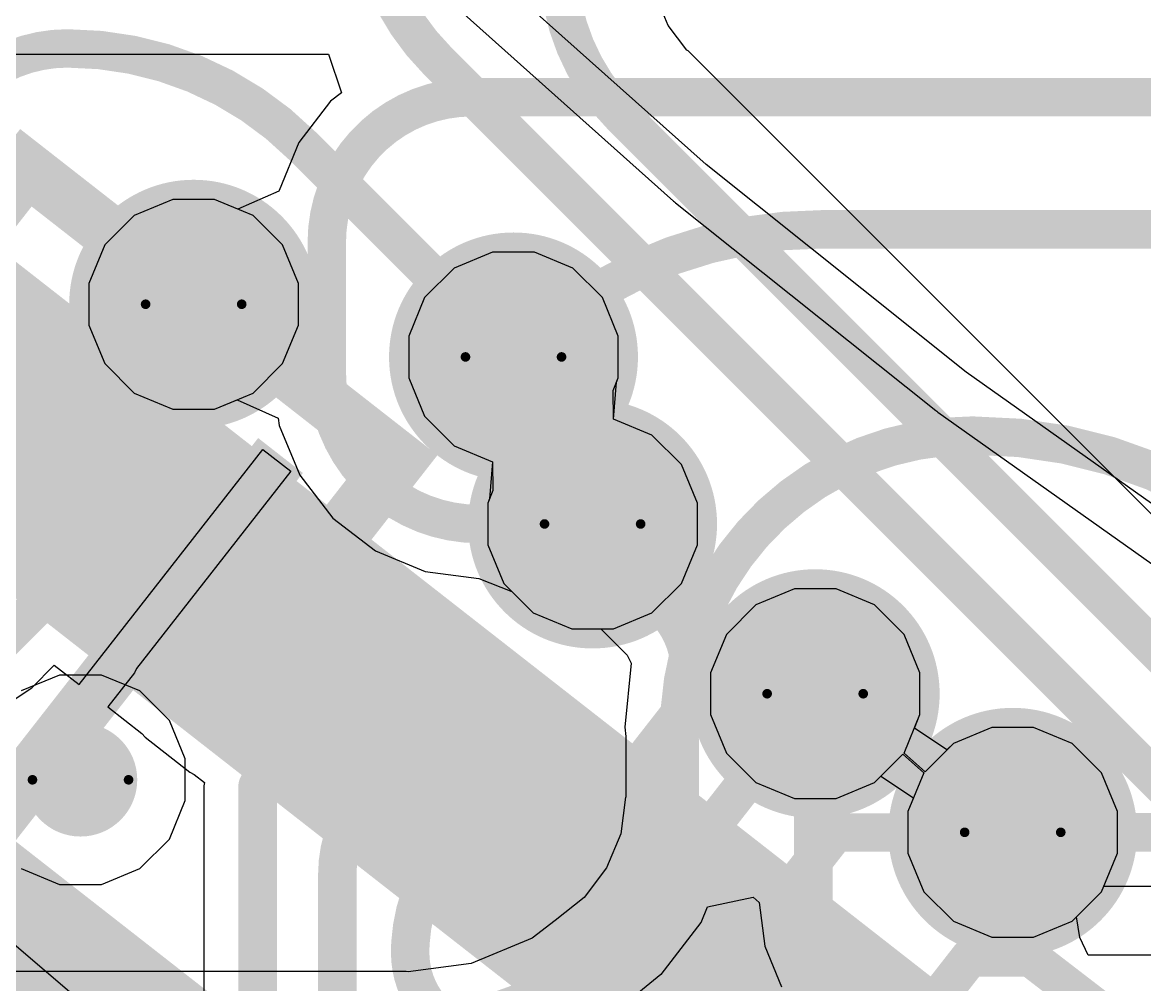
# Model space of a CAD drawing. Header units: inches. Extents: x -30 to 282, y -86 to 78.
# Drawn here: x -13.75 to -7.82, y -73.55 to -68.46 of the extents above; entities that cross this region are included whole.
import ezdxf

# ---------------------------------------------------------------- set-up
doc = ezdxf.new("R2010")
doc.units = ezdxf.units.IN
for name, color, linetype in [('Board Outline', 216, 'Continuous'), ('Bottom Layer', 5, 'Continuous'), ('Drill Drawing', 1, 'Continuous'), ('GND 01', 76, 'Continuous'), ('GND 02', 16, 'Continuous'), ('PWR', 156, 'Continuous'), ('SIG 01', 90, 'Continuous'), ('Top Layer', 1, 'Continuous'), ('Top Overlay', 2, 'Continuous'), ('Top Paste', 8, 'Continuous'), ('Top Solder', 216, 'Continuous'), ('Via Holes', 16, 'Continuous')]:
    doc.layers.add(name, color=color, linetype=linetype)

# ---------------------------------------------------------------- blocks, each defined once
blk = doc.blocks.new('SMD3225_4P_78')
at = {"layer": 'Top Layer'}
for points in [[(-1.80000021, 1.45000091), (-0.4000004699999999, 1.45000091), (-0.4000004699999999, 0.25000077), (-1.80000021, 0.25000077)], [(0.4000004699999999, 1.45000091), (1.80000021, 1.45000091), (1.80000021, 0.25000077), (0.4000004699999999, 0.25000077)], [(-1.80000021, -0.24999823), (-0.4000004699999999, -0.24999823), (-0.4000004699999999, -1.44999837), (-1.80000021, -1.44999837)], [(0.4000004699999999, -0.24999823), (1.80000021, -0.24999823), (1.80000021, -1.44999837), (0.4000004699999999, -1.44999837)]]:
    blk.add_hatch(color=1, dxfattribs=at).paths.add_polyline_path(points)
at = {"layer": 'Top Paste'}
for points in [[(-1.80000021, 1.45000091), (-0.4000004699999999, 1.45000091), (-0.4000004699999999, 0.25000077), (-1.80000021, 0.25000077)], [(0.4000004699999999, 1.45000091), (1.80000021, 1.45000091), (1.80000021, 0.25000077), (0.4000004699999999, 0.25000077)], [(-1.80000021, -0.24999823), (-0.4000004699999999, -0.24999823), (-0.4000004699999999, -1.44999837), (-1.80000021, -1.44999837)], [(0.4000004699999999, -0.24999823), (1.80000021, -0.24999823), (1.80000021, -1.44999837), (0.4000004699999999, -1.44999837)]]:
    blk.add_hatch(color=8, dxfattribs=at).paths.add_polyline_path(points)
at = {"layer": 'Top Solder'}
for points in [[(-1.90160021, 1.55160091), (-0.29840047, 1.55160091), (-0.29840047, 0.14840077), (-1.90160021, 0.14840077)], [(0.29840047, 1.55160091), (1.90160021, 1.55160091), (1.90160021, 0.14840077), (0.29840047, 0.14840077)], [(-1.90160021, -0.14839823), (-0.29840047, -0.14839823), (-0.29840047, -1.55159837), (-1.90160021, -1.55159837)], [(0.29840047, -0.14839823), (1.90160021, -0.14839823), (1.90160021, -1.55159837), (0.29840047, -1.55159837)]]:
    blk.add_hatch(color=216, dxfattribs=at).paths.add_polyline_path(points)
at = {"layer": 'Top Overlay', "const_width": 0.127}
for points in [[(-0.2032, 1.29539746), (0.1778, 1.2954)], [(-1.651, -0.10159746), (-1.651, 0.0762)], [(1.651, -0.10159746), (1.651, 0.0762)], [(-2.0828, -0.9652), (-2.0828, -0.7111999999999999)], [(-2.0828, -0.7111999999999999), (-1.9558, -0.8382)], [(-2.0828, -0.9652), (-1.9558, -0.8382)], [(-0.2032, -1.29539746), (0.1778, -1.29539746)]]:
    blk.add_lwpolyline(points, dxfattribs=at)
at = {"layer": 'Top Overlay', "const_width": 0.0635}
for points in [[(-0.23495, 1.29539746, 1), (-0.17145, 1.29539746, 1)], [(0.14605, 1.2954, 1), (0.20955, 1.2954, 1)], [(-1.68275, 0.0762, 1), (-1.61925, 0.0762, 1)], [(1.61925, 0.0762, 1), (1.68275, 0.0762, 1)], [(-1.68275, -0.10159746, 1), (-1.61925, -0.10159746, 1)], [(1.61925, -0.10159746, 1), (1.68275, -0.10159746, 1)], [(-2.11455, -0.7111999999999999, 1), (-2.05105, -0.7111999999999999, 1)], [(-2.11455, -0.7111999999999999, 1), (-2.05105, -0.7111999999999999, 1)], [(-1.98755, -0.8382, 1), (-1.92405, -0.8382, 1)], [(-1.98755, -0.8382, 1), (-1.92405, -0.8382, 1)], [(-2.11455, -0.9652, 1), (-2.05105, -0.9652, 1)], [(-2.11455, -0.9652, 1), (-2.05105, -0.9652, 1)], [(-0.23495, -1.29539746, 1), (-0.17145, -1.29539746, 1)], [(0.14605, -1.29539746, 1), (0.20955, -1.29539746, 1)]]:
    blk.add_lwpolyline(points, format="xyb", close=True, dxfattribs=at)
blk = doc.blocks.new('LQFP_100_86')
at = {"layer": 'Top Layer'}
for points in [[(-8.34999981, 3.15000386), (-7.14999967, 3.15000386), (-7.14999967, 2.85000446), (-8.34999981, 2.85000446)], [(-8.34999981, 2.64999724), (-7.14999967, 2.64999724), (-7.14999967, 2.34999784), (-8.34999981, 2.34999784)], [(-8.35000743, 2.15000332), (-7.15000729, 2.15000332), (-7.15000729, 1.85000392), (-8.35000743, 1.85000392)], [(-8.35000997, 1.64998654), (-7.15000983, 1.64998654), (-7.15000983, 1.34998714), (-8.35000997, 1.34998714)], [(-8.34999981, 1.15000786), (-7.14999967, 1.15000786), (-7.14999967, 0.85000846), (-8.34999981, 0.85000846)], [(-8.34999727, 0.6499986999999999), (-7.149997129999999, 0.6499986999999999), (-7.149997129999999, 0.3499993), (-8.34999727, 0.3499993)], [(-8.35000489, 0.14999716), (-7.15000475, 0.14999716), (-7.15000475, -0.15000224), (-8.35000489, -0.15000224)], [(-8.35000489, -0.34999676), (-7.15000475, -0.34999676), (-7.15000475, -0.6499961599999999), (-8.35000489, -0.6499961599999999)], [(-8.349994729999999, -0.8500008399999999), (-7.149994589999999, -0.8500008399999999), (-7.149994589999999, -1.15000024), (-8.349994729999999, -1.15000024)], [(-8.35000489, -1.34998968), (-7.15000475, -1.34998968), (-7.15000475, -1.64998908), (-8.35000489, -1.64998908)], [(-8.34999219, -1.85000392), (-7.149992049999999, -1.85000392), (-7.149992049999999, -2.15000332), (-8.34999219, -2.15000332)], [(-8.35000235, -2.34998768), (-7.150002209999999, -2.34998768), (-7.150002209999999, -2.64998708), (-8.35000235, -2.64998708)]]:
    blk.add_hatch(color=1, dxfattribs=at).paths.add_polyline_path(points)
at = {"layer": 'Top Paste'}
for points in [[(-8.34999981, 3.15000386), (-7.14999967, 3.15000386), (-7.14999967, 2.85000446), (-8.34999981, 2.85000446)], [(-8.34999981, 2.64999724), (-7.14999967, 2.64999724), (-7.14999967, 2.34999784), (-8.34999981, 2.34999784)], [(-8.35000743, 2.15000332), (-7.15000729, 2.15000332), (-7.15000729, 1.85000392), (-8.35000743, 1.85000392)], [(-8.35000997, 1.64998654), (-7.15000983, 1.64998654), (-7.15000983, 1.34998714), (-8.35000997, 1.34998714)], [(-8.34999981, 1.15000786), (-7.14999967, 1.15000786), (-7.14999967, 0.85000846), (-8.34999981, 0.85000846)], [(-8.34999727, 0.6499986999999999), (-7.149997129999999, 0.6499986999999999), (-7.149997129999999, 0.3499993), (-8.34999727, 0.3499993)], [(-8.35000489, 0.14999716), (-7.15000475, 0.14999716), (-7.15000475, -0.15000224), (-8.35000489, -0.15000224)], [(-8.35000489, -0.34999676), (-7.15000475, -0.34999676), (-7.15000475, -0.6499961599999999), (-8.35000489, -0.6499961599999999)], [(-8.349994729999999, -0.8500008399999999), (-7.149994589999999, -0.8500008399999999), (-7.149994589999999, -1.15000024), (-8.349994729999999, -1.15000024)], [(-8.35000489, -1.34998968), (-7.15000475, -1.34998968), (-7.15000475, -1.64998908), (-8.35000489, -1.64998908)], [(-8.34999219, -1.85000392), (-7.149992049999999, -1.85000392), (-7.149992049999999, -2.15000332), (-8.34999219, -2.15000332)], [(-8.35000235, -2.34998768), (-7.150002209999999, -2.34998768), (-7.150002209999999, -2.64998708), (-8.35000235, -2.64998708)]]:
    blk.add_hatch(color=8, dxfattribs=at).paths.add_polyline_path(points)
at = {"layer": 'Top Solder'}
for points in [[(-8.45159981, 3.251603859999999), (-7.048399669999999, 3.251603859999999), (-7.048399669999999, 2.74840446), (-8.45159981, 2.74840446)], [(-8.45159981, 2.75159724), (-7.048399669999999, 2.75159724), (-7.048399669999999, 2.24839784), (-8.45159981, 2.24839784)], [(-8.45160743, 2.25160332), (-7.04840729, 2.25160332), (-7.04840729, 1.74840392), (-8.45160743, 1.74840392)], [(-8.45160997, 1.75158654), (-7.04840983, 1.75158654), (-7.04840983, 1.24838714), (-8.45160997, 1.24838714)], [(-8.45159981, 1.25160786), (-7.048399669999999, 1.25160786), (-7.048399669999999, 0.7484084599999999), (-8.45159981, 0.7484084599999999)], [(-8.45159727, 0.7515987), (-7.04839713, 0.7515987), (-7.04839713, 0.2483993), (-8.45159727, 0.2483993)], [(-8.45160489, 0.25159716), (-7.04840475, 0.25159716), (-7.04840475, -0.25160224), (-8.45160489, -0.25160224)], [(-8.45160489, -0.24839676), (-7.04840475, -0.24839676), (-7.04840475, -0.75159616), (-8.45160489, -0.75159616)], [(-8.45159473, -0.74840084), (-7.048394589999999, -0.74840084), (-7.048394589999999, -1.25160024), (-8.45159473, -1.25160024)], [(-8.45160489, -1.24838968), (-7.04840475, -1.24838968), (-7.04840475, -1.75158908), (-8.45160489, -1.75158908)], [(-8.45159219, -1.74840392), (-7.048392049999999, -1.74840392), (-7.048392049999999, -2.25160332), (-8.45159219, -2.25160332)], [(-8.45160235, -2.24838768), (-7.04840221, -2.24838768), (-7.04840221, -2.75158708), (-8.45160235, -2.75158708)], [(-8.45160235, -2.74839938), (-7.04840221, -2.74839938), (-7.04840221, -3.25159878), (-8.45160235, -3.25159878)]]:
    blk.add_hatch(color=216, dxfattribs=at).paths.add_polyline_path(points)

msp = doc.modelspace()

# ---------------------------------------------------------------- hatches: boundary and pattern name
at = {"layer": 'Bottom Layer'}
h = msp.add_hatch(color=5, dxfattribs=at)
edge = h.paths.add_edge_path()
edge.add_arc((-12.84507464, -69.95366756), 0.2999994, 0, 360)
h = msp.add_hatch(color=5, dxfattribs=at)
edge = h.paths.add_edge_path()
edge.add_arc((-11.1541433, -70.23228015999999), 0.2999994, 0, 360)
h = msp.add_hatch(color=5, dxfattribs=at)
edge = h.paths.add_edge_path()
edge.add_arc((-10.73615328, -71.1153899), 0.2999994, 0, 360)
h = msp.add_hatch(color=5, dxfattribs=at)
edge = h.paths.add_edge_path()
edge.add_arc((-9.559262059999998, -72.0127465), 0.2999994, 0, 360)
h = msp.add_hatch(color=5, dxfattribs=at)
edge = h.paths.add_edge_path()
edge.add_arc((-13.44327258, -72.46786623999999), 0.2999994, 0, 360)
h = msp.add_hatch(color=5, dxfattribs=at)
edge = h.paths.add_edge_path()
edge.add_arc((-8.51493344, -72.74555174), 0.2999994, 0, 360)
at = {"layer": 'GND 01'}
h = msp.add_hatch(color=76, dxfattribs=at)
edge = h.paths.add_edge_path()
edge.add_arc((-12.84507464, -69.95366756), 0.6579997, 0, 360)
h = msp.add_hatch(color=76, dxfattribs=at)
edge = h.paths.add_edge_path()
edge.add_arc((-11.1541433, -70.23228015999999), 0.6579997, 0, 360)
h = msp.add_hatch(color=76, dxfattribs=at)
edge = h.paths.add_edge_path()
edge.add_arc((-10.73615328, -71.1153899), 0.6579997, 0, 360)
h = msp.add_hatch(color=76, dxfattribs=at)
edge = h.paths.add_edge_path()
edge.add_arc((-9.559262059999998, -72.0127465), 0.6579997, 0, 360)
h = msp.add_hatch(color=76, dxfattribs=at)
edge = h.paths.add_edge_path()
edge.add_arc((-8.51493344, -72.74555174), 0.6579997, 0, 360)
at = {"layer": 'GND 02'}
h = msp.add_hatch(color=16, dxfattribs=at)
edge = h.paths.add_edge_path()
edge.add_arc((-12.84507464, -69.95366756), 0.6579997, 0, 360)
h = msp.add_hatch(color=16, dxfattribs=at)
edge = h.paths.add_edge_path()
edge.add_arc((-11.1541433, -70.23228015999999), 0.6579997, 0, 360)
h = msp.add_hatch(color=16, dxfattribs=at)
edge = h.paths.add_edge_path()
edge.add_arc((-10.73615328, -71.1153899), 0.6579997, 0, 360)
h = msp.add_hatch(color=16, dxfattribs=at)
edge = h.paths.add_edge_path()
edge.add_arc((-9.559262059999998, -72.0127465), 0.6579997, 0, 360)
h = msp.add_hatch(color=16, dxfattribs=at)
edge = h.paths.add_edge_path()
edge.add_arc((-8.51493344, -72.74555174), 0.6579997, 0, 360)
at = {"layer": 'PWR'}
h = msp.add_hatch(color=156, dxfattribs=at)
edge = h.paths.add_edge_path()
edge.add_arc((-12.84507464, -69.95366756), 0.2999994, 0, 360)
h = msp.add_hatch(color=156, dxfattribs=at)
edge = h.paths.add_edge_path()
edge.add_arc((-11.1541433, -70.23228015999999), 0.2999994, 0, 360)
h = msp.add_hatch(color=156, dxfattribs=at)
edge = h.paths.add_edge_path()
edge.add_arc((-10.73615328, -71.1153899), 0.2999994, 0, 360)
h = msp.add_hatch(color=156, dxfattribs=at)
edge = h.paths.add_edge_path()
edge.add_arc((-9.559262059999998, -72.0127465), 0.2999994, 0, 360)
h = msp.add_hatch(color=156, dxfattribs=at)
edge = h.paths.add_edge_path()
edge.add_arc((-13.44327258, -72.46786623999999), 0.2999994, 0, 360)
h = msp.add_hatch(color=156, dxfattribs=at)
edge = h.paths.add_edge_path()
edge.add_arc((-8.51493344, -72.74555174), 0.2999994, 0, 360)
at = {"layer": 'SIG 01'}
h = msp.add_hatch(color=90, dxfattribs=at)
edge = h.paths.add_edge_path()
edge.add_arc((-12.84507464, -69.95366756), 0.2999994, 0, 360)
h = msp.add_hatch(color=90, dxfattribs=at)
edge = h.paths.add_edge_path()
edge.add_arc((-11.1541433, -70.23228015999999), 0.2999994, 0, 360)
h = msp.add_hatch(color=90, dxfattribs=at)
edge = h.paths.add_edge_path()
edge.add_arc((-10.73615328, -71.1153899), 0.2999994, 0, 360)
h = msp.add_hatch(color=90, dxfattribs=at)
edge = h.paths.add_edge_path()
edge.add_arc((-9.559262059999998, -72.0127465), 0.2999994, 0, 360)
h = msp.add_hatch(color=90, dxfattribs=at)
edge = h.paths.add_edge_path()
edge.add_arc((-13.44327258, -72.46786623999999), 0.2999994, 0, 360)
h = msp.add_hatch(color=90, dxfattribs=at)
edge = h.paths.add_edge_path()
edge.add_arc((-8.51493344, -72.74555174), 0.2999994, 0, 360)
at = {"layer": 'Top Layer'}
for points in [[(-13.52581496, -69.21200533999999), (-13.7622153, -69.02730924), (-14.91258892, -70.4997193), (-14.67618858, -70.68441539999999)], [(-11.55578842, -70.75114628), (-13.69544632, -69.07946052), (-13.87124734, -69.30447912), (-11.73158944, -70.97616488)], [(-12.79152382, -70.36967638), (-12.41539554, -69.88825748), (-12.87562322, -69.52868746), (-13.2517515, -70.01010636)], [(-11.55578842, -70.75114882), (-11.79218876, -70.56645272), (-12.94256238, -72.03886278), (-12.70616204, -72.22355888)], [(-13.82913668, -72.84430694), (-12.26768184, -70.84573334), (-12.50408472, -70.6610347), (-14.06553956, -72.6596083)]]:
    msp.add_hatch(color=1, dxfattribs=at).paths.add_polyline_path(points)
h = msp.add_hatch(color=1, dxfattribs=at)
edge = h.paths.add_edge_path()
edge.add_arc((-12.84507464, -69.95366756), 0.2999994, 0, 360)
h = msp.add_hatch(color=1, dxfattribs=at)
edge = h.paths.add_edge_path()
edge.add_arc((-11.1541433, -70.23228015999999), 0.2999994, 0, 360)
h = msp.add_hatch(color=1, dxfattribs=at)
edge = h.paths.add_edge_path()
edge.add_arc((-10.73615328, -71.1153899), 0.2999994, 0, 360)
h = msp.add_hatch(color=1, dxfattribs=at)
edge = h.paths.add_edge_path()
edge.add_arc((-9.559262059999998, -72.0127465), 0.2999994, 0, 360)
h = msp.add_hatch(color=1, dxfattribs=at)
edge = h.paths.add_edge_path()
edge.add_arc((-13.44327258, -72.46786623999999), 0.2999994, 0, 360)
h = msp.add_hatch(color=1, dxfattribs=at)
edge = h.paths.add_edge_path()
edge.add_arc((-8.51493344, -72.74555174), 0.2999994, 0, 360)
at = {"layer": 'Via Holes'}
h = msp.add_hatch(color=7, dxfattribs=at)
edge = h.paths.add_edge_path()
edge.add_arc((-12.84507464, -69.95366756), 0.1499997, 0, 360)
h = msp.add_hatch(color=7, dxfattribs=at)
edge = h.paths.add_edge_path()
edge.add_arc((-11.1541433, -70.23228015999999), 0.1499997, 0, 360)
h = msp.add_hatch(color=7, dxfattribs=at)
edge = h.paths.add_edge_path()
edge.add_arc((-10.73615328, -71.1153899), 0.1499997, 0, 360)
h = msp.add_hatch(color=7, dxfattribs=at)
edge = h.paths.add_edge_path()
edge.add_arc((-9.559262059999998, -72.0127465), 0.1499997, 0, 360)
h = msp.add_hatch(color=7, dxfattribs=at)
edge = h.paths.add_edge_path()
edge.add_arc((-13.44327258, -72.46786623999999), 0.1499997, 0, 360)
h = msp.add_hatch(color=7, dxfattribs=at)
edge = h.paths.add_edge_path()
edge.add_arc((-8.51493344, -72.74555174), 0.1499997, 0, 360)

# ---------------------------------------------------------------- linework, layer by layer
at = {"layer": 'Board Outline', "const_width": 0.254}
msp.add_lwpolyline([(37.49466466, -16.44645174, -2.5025245443781), (-17.29285086, -16.44645174)], format="xyb", dxfattribs=at)
at = {"layer": 'Bottom Layer'}
for p, q in [((-12.95527254, -69.39966815999999), (-13.1588891, -69.48400886)), ((-12.73487674, -69.39966815999999), (-12.95527254, -69.39966815999999)), ((-12.53126018, -69.48400886), (-12.73487674, -69.39966815999999)), ((-13.1588891, -69.48400886), (-13.31473334, -69.6398531)), ((-12.37541594, -69.6398531), (-12.53126018, -69.48400886)), ((-13.31473334, -69.6398531), (-13.39907404, -69.84346966)), ((-12.29107524, -69.84346966), (-12.37541594, -69.6398531)), ((-11.2643412, -69.67828076), (-11.46795776, -69.76262145999999)), ((-11.0439454, -69.67828076), (-11.2643412, -69.67828076)), ((-10.84032884, -69.76262145999999), (-11.0439454, -69.67828076)), ((-11.46795776, -69.76262145999999), (-11.623802, -69.9184657)), ((-10.6844846, -69.9184657), (-10.84032884, -69.76262145999999)), ((-13.39907404, -69.84346966), (-13.39907404, -70.06386545999999)), ((-12.29107524, -70.06386545999999), (-12.29107524, -69.84346966)), ((-11.623802, -69.9184657), (-11.7081427, -70.12208226)), ((-10.6001439, -70.12208226), (-10.6844846, -69.9184657)), ((-13.39907404, -70.06386545999999), (-13.31473334, -70.26748202)), ((-12.37541594, -70.26748202), (-12.29107524, -70.06386545999999)), ((-11.7081427, -70.12208226), (-11.7081427, -70.34247805999999)), ((-10.6001439, -70.34247805999999), (-10.6001439, -70.12208226)), ((-13.31473334, -70.26748202), (-13.1588891, -70.42332626)), ((-12.53126018, -70.42332626), (-12.37541594, -70.26748202)), ((-11.7081427, -70.34247805999999), (-11.623802, -70.54609461999999)), ((-10.62769274, -70.4089905), (-10.6001439, -70.34247805999999)), ((-10.62595284, -70.5613905), (-10.62769274, -70.4089905)), ((-13.1588891, -70.42332626), (-12.95527254, -70.50766696)), ((-12.73487674, -70.50766696), (-12.53126018, -70.42332626)), ((-12.95527254, -70.50766696), (-12.73487674, -70.50766696)), ((-11.623802, -70.54609461999999), (-11.46795776, -70.70193886)), ((-10.42233882, -70.64573119999999), (-10.62595284, -70.5613905)), ((-10.26649458, -70.80157544), (-10.42233882, -70.64573119999999)), ((-11.46795776, -70.70193886), (-11.26434374, -70.78627956)), ((-11.26434374, -70.78627956), (-11.26260384, -70.93867956)), ((-10.18215388, -71.005192), (-10.26649458, -70.80157544)), ((-11.26260384, -70.93867956), (-11.29015268, -71.005192)), ((-11.29015268, -71.005192), (-11.29015268, -71.2255878)), ((-10.18215388, -71.2255878), (-10.18215388, -71.005192)), ((-11.29015268, -71.2255878), (-11.20581198, -71.42920435999999)), ((-10.26649458, -71.42920435999999), (-10.18215388, -71.2255878)), ((-11.20581198, -71.42920435999999), (-11.04996774, -71.58504860000001)), ((-10.42233882, -71.58504860000001), (-10.26649458, -71.42920435999999)), ((-9.66945996, -71.4587471), (-9.87307652, -71.5430878)), ((-9.44906416, -71.4587471), (-9.66945996, -71.4587471)), ((-9.245447599999999, -71.5430878), (-9.44906416, -71.4587471)), ((-11.04996774, -71.58504860000001), (-10.84635118, -71.66938929999999)), ((-10.62595538, -71.66938929999999), (-10.42233882, -71.58504860000001)), ((-9.87307652, -71.5430878), (-10.02892076, -71.69893204)), ((-9.08960336, -71.69893204), (-9.245447599999999, -71.5430878)), ((-10.84635118, -71.66938929999999), (-10.62595538, -71.66938929999999)), ((-10.02892076, -71.69893204), (-10.11326146, -71.90254859999999)), ((-9.00526266, -71.90254859999999), (-9.08960336, -71.69893204)), ((-10.11326146, -71.90254859999999), (-10.11326146, -72.1229444)), ((-9.00526266, -72.1229444), (-9.00526266, -71.90254859999999)), ((-10.11326146, -72.1229444), (-10.02892076, -72.32656096)), ((-9.08959828, -72.32655842), (-9.00526266, -72.1229444)), ((-8.62513134, -72.19155233999999), (-8.8287479, -72.27589304)), ((-8.404735539999999, -72.19155233999999), (-8.62513134, -72.19155233999999)), ((-8.20111898, -72.27589304), (-8.404735539999999, -72.19155233999999)), ((-8.8287479, -72.27589304), (-8.97806434, -72.4252044)), ((-8.04527474, -72.43173728), (-8.20111898, -72.27589304)), ((-10.02892076, -72.32656096), (-9.87307652, -72.4824052)), ((-9.245447599999999, -72.4824052), (-9.096131159999999, -72.33309383999999)), ((-9.096131159999999, -72.33309383999999), (-8.98459722, -72.43173982)), ((-8.97806434, -72.4252044), (-9.08959828, -72.32655842)), ((-8.98459722, -72.43173982), (-9.068932839999999, -72.63535384)), ((-7.96093404, -72.63535384), (-8.04527474, -72.43173728)), ((-9.87307652, -72.4824052), (-9.66945996, -72.5667459)), ((-9.44906416, -72.5667459), (-9.245447599999999, -72.4824052)), ((-9.66945996, -72.5667459), (-9.44906416, -72.5667459)), ((-9.068932839999999, -72.63535384), (-9.068932839999999, -72.85574964)), ((-7.96093404, -72.85574964), (-7.96093404, -72.63535384)), ((-13.0636645, -73.96135321999999), (-14.52745888, -72.71592009999999)), ((-9.068932839999999, -72.85574964), (-8.984592139999998, -73.0593662)), ((-8.04527474, -73.0593662), (-7.96093404, -72.85574964)), ((-8.984592139999998, -73.0593662), (-8.8287479, -73.21521043999999)), ((-8.20111898, -73.21521043999999), (-8.04527474, -73.0593662)), ((-8.8287479, -73.21521043999999), (-8.62513134, -73.29955113999999)), ((-8.404735539999999, -73.29955113999999), (-8.20111898, -73.21521043999999)), ((-8.62513134, -73.29955113999999), (-8.404735539999999, -73.29955113999999))]:
    msp.add_line(p, q, dxfattribs=at)
at = {"layer": 'Drill Drawing'}
for points, const_width in [([(-12.59107464, -69.95366756, 1), (-13.09907464, -69.95366756, 1)], 0.0508), ([(-13.11177464, -69.95366756, 1), (-13.08637464, -69.95366756, 1)], 0.0254), ([(-12.60377464, -69.95366756, 1), (-12.57837464, -69.95366756, 1)], 0.0254), ([(-10.9001433, -70.23228015999999, 1), (-11.4081433, -70.23228015999999, 1)], 0.0508), ([(-11.4208433, -70.23228015999999, 1), (-11.3954433, -70.23228015999999, 1)], 0.0254), ([(-10.9128433, -70.23228015999999, 1), (-10.8874433, -70.23228015999999, 1)], 0.0254), ([(-10.48215328, -71.1153899, 1), (-10.99015328, -71.1153899, 1)], 0.0508), ([(-11.00285328, -71.1153899, 1), (-10.97745328, -71.1153899, 1)], 0.0254), ([(-10.49485328, -71.1153899, 1), (-10.46945328, -71.1153899, 1)], 0.0254), ([(-9.305262059999999, -72.0127465, 1), (-9.81326206, -72.0127465, 1)], 0.0508), ([(-9.82596206, -72.0127465, 1), (-9.800562059999999, -72.0127465, 1)], 0.0254), ([(-9.31796206, -72.0127465, 1), (-9.292562059999998, -72.0127465, 1)], 0.0254), ([(-13.18927258, -72.46786623999999, 1), (-13.69727258, -72.46786623999999, 1)], 0.0508), ([(-13.70997258, -72.46786623999999, 1), (-13.68457258, -72.46786623999999, 1)], 0.0254), ([(-13.20197258, -72.46786623999999, 1), (-13.17657258, -72.46786623999999, 1)], 0.0254), ([(-8.26093344, -72.74555174, 1), (-8.76893344, -72.74555174, 1)], 0.0508), ([(-8.781633439999998, -72.74555174, 1), (-8.756233439999999, -72.74555174, 1)], 0.0254), ([(-8.27363344, -72.74555174, 1), (-8.24823344, -72.74555174, 1)], 0.0254)]:
    msp.add_lwpolyline(points, format="xyb", close=True, dxfattribs=dict(at, const_width=const_width))
at = {"layer": 'PWR'}
for p, q in [((-10.13606304, -69.21539369999999), (-11.44797558, -68.04299574)), ((-11.62054318, -68.23609924), (-10.30863064, -69.4084972)), ((-8.76047524, -70.31238921999999), (-10.13606304, -69.21539369999999)), ((-10.30863064, -69.4084972), (-10.30228318, -69.41224116)), ((-10.30228318, -69.41224116), (-10.29753084, -69.41786979999999)), ((-10.29753084, -69.41786979999999), (-8.92194304, -70.51486532)), ((-11.2643412, -69.67828076), (-11.46795776, -69.76262145999999)), ((-11.0439454, -69.67828076), (-11.2643412, -69.67828076)), ((-10.84032884, -69.76262145999999), (-11.0439454, -69.67828076)), ((-11.46795776, -69.76262145999999), (-11.623802, -69.9184657)), ((-10.6844846, -69.9184657), (-10.84032884, -69.76262145999999)), ((-11.623802, -69.9184657), (-11.7081427, -70.12208226)), ((-10.6001439, -70.12208226), (-10.6844846, -69.9184657)), ((-11.7081427, -70.12208226), (-11.7081427, -70.34247805999999)), ((-10.6001439, -70.34247805999999), (-10.6001439, -70.12208226)), ((-11.7081427, -70.34247805999999), (-11.623802, -70.54609461999999)), ((-10.6094784, -70.36501293999999), (-10.6001439, -70.34247805999999)), ((-7.62933704, -71.11497333999999), (-8.76047524, -70.31238921999999)), ((-10.62595284, -70.5613905), (-10.6094784, -70.36501293999999)), ((-8.92194304, -70.51486532), (-8.915399999999998, -70.51824606)), ((-8.915399999999998, -70.51824606), (-8.91033778, -70.52360038)), ((-8.91033778, -70.52360038), (-7.779199579999999, -71.3261845)), ((-11.623802, -70.54609461999999), (-11.46795776, -70.70193886)), ((-10.42233882, -70.64573119999999), (-10.62595284, -70.5613905)), ((-10.26649458, -70.80157544), (-10.42233882, -70.64573119999999)), ((-11.46795776, -70.70193886), (-11.26434374, -70.78627956)), ((-11.26434374, -70.78627956), (-11.28081818, -70.98265712)), ((-10.18215388, -71.005192), (-10.26649458, -70.80157544)), ((-11.28081818, -70.98265712), (-11.29015268, -71.005192)), ((-11.29015268, -71.005192), (-11.29015268, -71.2255878)), ((-10.18215388, -71.2255878), (-10.18215388, -71.005192)), ((-11.29015268, -71.2255878), (-11.20581198, -71.42920435999999)), ((-10.26649458, -71.42920435999999), (-10.18215388, -71.2255878)), ((-11.20581198, -71.42920435999999), (-11.04996774, -71.58504860000001)), ((-10.42233882, -71.58504860000001), (-10.26649458, -71.42920435999999)), ((-9.66945996, -71.4587471), (-9.87307652, -71.5430878)), ((-9.44906416, -71.4587471), (-9.66945996, -71.4587471)), ((-9.245447599999999, -71.5430878), (-9.44906416, -71.4587471)), ((-11.04996774, -71.58504860000001), (-10.84635118, -71.66938929999999)), ((-10.62595538, -71.66938929999999), (-10.42233882, -71.58504860000001)), ((-9.87307652, -71.5430878), (-10.02892076, -71.69893204)), ((-9.08960336, -71.69893204), (-9.245447599999999, -71.5430878)), ((-10.84635118, -71.66938929999999), (-10.62595538, -71.66938929999999)), ((-10.02892076, -71.69893204), (-10.11326146, -71.90254859999999)), ((-9.00526266, -71.90254859999999), (-9.08960336, -71.69893204)), ((-13.55347048, -71.91386684), (-13.75708704, -71.99820754)), ((-13.33307468, -71.91386684), (-13.55347048, -71.91386684)), ((-13.12945812, -71.99820754), (-13.33307468, -71.91386684)), ((-10.11326146, -71.90254859999999), (-10.11326146, -72.1229444)), ((-9.00526266, -72.1229444), (-9.00526266, -71.90254859999999)), ((-12.97361388, -72.15405177999999), (-13.12945812, -71.99820754)), ((-10.11326146, -72.1229444), (-10.02892076, -72.32656096)), ((-9.03502892, -72.19480354), (-9.00526266, -72.1229444)), ((-12.88927318, -72.35766834), (-12.97361388, -72.15405177999999)), ((-8.86276358, -72.30990872), (-9.03502892, -72.19480354)), ((-8.62513134, -72.19155233999999), (-8.8287479, -72.27589304)), ((-8.404735539999999, -72.19155233999999), (-8.62513134, -72.19155233999999)), ((-8.20111898, -72.27589304), (-8.404735539999999, -72.19155233999999)), ((-8.8287479, -72.27589304), (-8.86276358, -72.30990872)), ((-8.04527474, -72.43173728), (-8.20111898, -72.27589304)), ((-12.88927318, -72.57806414), (-12.88927318, -72.35766834)), ((-10.02892076, -72.32656096), (-9.87307652, -72.4824052)), ((-7.96093404, -72.63535384), (-8.04527474, -72.43173728)), ((-9.87307652, -72.4824052), (-9.66945996, -72.5667459)), ((-9.44906416, -72.5667459), (-9.245447599999999, -72.4824052)), ((-9.245447599999999, -72.4824052), (-9.211431919999999, -72.44838951999999)), ((-9.211431919999999, -72.44838951999999), (-9.03916658, -72.56349469999999)), ((-12.97361388, -72.7816807), (-12.88927318, -72.57806414)), ((-9.66945996, -72.5667459), (-9.44906416, -72.5667459)), ((-9.03916658, -72.56349469999999), (-9.068932839999999, -72.63535384)), ((-9.068932839999999, -72.63535384), (-9.068932839999999, -72.85574964)), ((-7.96093404, -72.85574964), (-7.96093404, -72.63535384)), ((-13.12945812, -72.93752493999999), (-12.97361388, -72.7816807)), ((-9.068932839999999, -72.85574964), (-8.984592139999998, -73.0593662)), ((-8.04527474, -73.0593662), (-7.96093404, -72.85574964)), ((-13.75708704, -72.93752493999999), (-13.55347048, -73.02186563999999)), ((-13.33307468, -73.02186563999999), (-13.12945812, -72.93752493999999)), ((-13.55347048, -73.02186563999999), (-13.33307468, -73.02186563999999)), ((-8.984592139999998, -73.0593662), (-8.8287479, -73.21521043999999)), ((-8.20111898, -73.21521043999999), (-8.04527474, -73.0593662)), ((-8.8287479, -73.21521043999999), (-8.62513134, -73.29955113999999)), ((-8.404735539999999, -73.29955113999999), (-8.20111898, -73.21521043999999)), ((-8.62513134, -73.29955113999999), (-8.404735539999999, -73.29955113999999))]:
    msp.add_line(p, q, dxfattribs=at)
at = {"layer": 'SIG 01'}
for p, q in [((-14.29639762, -68.63229605999999), (-12.13201536, -68.63229605999999)), ((-12.13201536, -68.63229605999999), (-12.06303658, -68.83549606)), ((-12.06303658, -68.83549606), (-12.12078856, -68.87981144)), ((-12.12078856, -68.87981144), (-12.2883549, -69.09818794)), ((-12.2883549, -69.09818794), (-12.39369124, -69.35249273999999)), ((-12.95527254, -69.39966815999999), (-13.1588891, -69.48400886)), ((-12.73487674, -69.39966815999999), (-12.95527254, -69.39966815999999)), ((-12.61158006, -69.45073993999999), (-12.73487674, -69.39966815999999)), ((-12.3941078, -69.3556652), (-12.61158006, -69.45073993999999)), ((-12.39369124, -69.35249273999999), (-12.3941078, -69.3556652)), ((-13.1588891, -69.48400886), (-13.31473334, -69.6398531)), ((-13.31473334, -69.6398531), (-13.39907404, -69.84346966)), ((-13.39907404, -69.84346966), (-13.39907404, -70.06386545999999)), ((-13.39907404, -70.06386545999999), (-13.31473334, -70.26748202)), ((-13.31473334, -70.26748202), (-13.1588891, -70.42332626)), ((-13.1588891, -70.42332626), (-12.95527254, -70.50766696)), ((-12.73487674, -70.50766696), (-12.61564406, -70.45827919999999)), ((-12.61564406, -70.45827919999999), (-12.39789748, -70.55545706)), ((-12.95527254, -70.50766696), (-12.73487674, -70.50766696)), ((-12.39789748, -70.55545706), (-12.39273112, -70.59469243999999)), ((-12.39273112, -70.59469243999999), (-12.2836305, -70.85808536)), ((-12.2836305, -70.85808536), (-12.11007484, -71.08426474)), ((-12.11007484, -71.08426474), (-11.88389546, -71.2578204)), ((-11.88389546, -71.2578204), (-11.62050254, -71.36692101999999)), ((-11.62050254, -71.36692101999999), (-11.33785134, -71.40413202)), ((-11.33785134, -71.40413202), (-11.33785134, -71.40413455999999)), ((-11.33785134, -71.40413455999999), (-11.16283518, -71.47218115999999)), ((-11.16283518, -71.47218115999999), (-11.04996774, -71.58504860000001)), ((-11.04996774, -71.58504860000001), (-10.84635118, -71.66938929999999)), ((-10.84635118, -71.66938929999999), (-10.69297328, -71.66938929999999)), ((-10.69297328, -71.66938929999999), (-10.55309294, -71.80956173999999)), ((-10.55309294, -71.80956173999999), (-10.5318814, -71.85036683999999)), ((-10.5318814, -71.85036683999999), (-10.56527986, -72.18946192)), ((-10.56527986, -72.18946192), (-10.56041322, -72.23886746)), ((-10.56041322, -72.23886746), (-10.56115236, -72.2432515)), ((-10.56115236, -72.2432515), (-10.5605834, -72.26254279999999)), ((-10.5605834, -72.26254279999999), (-10.5605834, -72.55900397999999)), ((-10.56139366, -72.55900397999999), (-10.58694606, -72.75308537999999)), ((-10.5605834, -72.55900397999999), (-10.56139366, -72.55900397999999)), ((-10.58694606, -72.75308537999999), (-10.66185828, -72.93394099999999)), ((-10.66185828, -72.93394099999999), (-10.78102746, -73.08924422)), ((-8.17781956, -73.19191101999999), (-8.04527474, -73.0593662)), ((-8.04527474, -73.0593662), (-8.03328594, -73.03042543999999)), ((-8.03328594, -73.03042543999999), (-5.991095459999999, -73.03042543999999)), ((-10.78102746, -73.08924422), (-10.93323696, -73.21235039999999)), ((-10.1626543, -73.22215734), (-10.1281103, -73.13875897999999)), ((-10.1281103, -73.13875897999999), (-9.886957619999999, -73.0875602)), ((-9.886957619999999, -73.0875602), (-9.85608392, -73.11688704)), ((-9.85608392, -73.11688704), (-9.82568266, -73.3478086)), ((-8.16003956, -73.30154757999999), (-8.17781956, -73.19191101999999)), ((-10.93323696, -73.21235039999999), (-11.05498678, -73.3057716)), ((-10.37342858, -73.49684563999999), (-10.1626543, -73.22215734)), ((-11.05498678, -73.3057716), (-11.37817638, -73.43963975999999)), ((-8.115523519999998, -73.39511102), (-8.16003956, -73.30154757999999)), ((-9.82568266, -73.3478086), (-9.73654898, -73.56299739999999)), ((-11.37817638, -73.43963975999999), (-11.71024836, -73.48336078)), ((-6.336588799999999, -73.39511102), (-8.115523519999998, -73.39511102)), ((-11.72500068, -73.48106462), (-15.74347372, -73.48106462)), ((-11.72341064, -73.48138211999999), (-11.72500068, -73.48106462)), ((-11.7218079, -73.48106207999999), (-11.72341064, -73.48138211999999)), ((-11.71024836, -73.48336078), (-11.7218079, -73.48106207999999)), ((-10.56828976, -73.6539929), (-10.37495004, -73.49532418)), ((-10.37495004, -73.49532418), (-10.37342858, -73.49684563999999))]:
    msp.add_line(p, q, dxfattribs=at)
at = {"layer": 'SIG 01', "const_width": 0.2032}
for points in [[(-12.1412, -69.62539541999999, -0.4142135623730951), (-11.37520458, -68.8594)], [(-11.1541433, -70.23228015999999, -0.198912367379658), (-9.52556134, -69.55769934)], [(-11.3378488, -71.1153899, -0.4142135623730951), (-12.1412, -70.3120387)], [(-10.27640312, -72.23485425999999, -0.4232528128525924), (-8.733904299999999, -70.64830930000001)], [(-8.721483699999999, -70.64830676, -0.1987119237920511), (-6.970854739999999, -71.37264872)], [(-9.56905122, -72.03637866, -0.198912367379658), (-9.559262059999998, -72.0127465)], [(-10.2757097, -72.55900397999999, -0.198912367379658), (-10.57901872, -73.2912555)], [(-9.39179478, -73.54481862, -0.198912367379658), (-9.56905122, -73.1168845)], [(-10.57901872, -73.2912555, -0.1984003503077906), (-11.7218079, -73.76593577999999)], [(-9.06548352, -73.67998472, -0.198912367379658), (-9.39179224, -73.5448237)]]:
    msp.add_lwpolyline(points, format="xyb", dxfattribs=at)
for points in [[(-11.37520458, -68.8594), (-4.53620124, -68.8594)], [(-9.52556134, -69.55769934), (-4.60207106, -69.55769934)], [(-12.1412, -70.3120387), (-12.1412, -69.62539541999999)], [(-8.733904299999999, -70.64830930000001), (-8.721483699999999, -70.64830676)], [(-11.3378488, -71.1153899), (-10.73615328, -71.1153899)], [(-9.56905122, -73.1168845), (-9.56905122, -72.03637866)], [(-10.27640312, -72.23485425999999), (-10.2757097, -72.25836704)], [(-10.2757097, -72.55900397999999), (-10.2757097, -72.25836704)], [(-8.51493344, -72.74555174), (-5.991095459999999, -72.74555174)]]:
    msp.add_lwpolyline(points, dxfattribs=at)
at = {"layer": 'SIG 01', "const_width": 0.1016}
for points in [[(-11.42600458, -68.8594, 1), (-11.32440458, -68.8594, 1)], [(-11.42600458, -68.8594, 1), (-11.32440458, -68.8594, 1)], [(-9.57636134, -69.55769934, 1), (-9.47476134, -69.55769934, 1)], [(-9.57636134, -69.55769934, 1), (-9.47476134, -69.55769934, 1)], [(-12.192, -69.62539541999999, 1), (-12.0904, -69.62539541999999, 1)], [(-12.192, -69.62539541999999, 1), (-12.0904, -69.62539541999999, 1)], [(-11.2049433, -70.23228015999999, 1), (-11.1033433, -70.23228015999999, 1)], [(-12.192, -70.3120387, 1), (-12.0904, -70.3120387, 1)], [(-12.192, -70.3120387, 1), (-12.0904, -70.3120387, 1)], [(-8.7847043, -70.64830930000001, 1), (-8.6831043, -70.64830930000001, 1)], [(-8.7847043, -70.64830930000001, 1), (-8.6831043, -70.64830930000001, 1)], [(-8.7722837, -70.64830676, 1), (-8.6706837, -70.64830676, 1)], [(-8.7722837, -70.64830676, 1), (-8.6706837, -70.64830676, 1)], [(-11.3886488, -71.1153899, 1), (-11.2870488, -71.1153899, 1)], [(-11.3886488, -71.1153899, 1), (-11.2870488, -71.1153899, 1)], [(-10.78695328, -71.1153899, 1), (-10.68535328, -71.1153899, 1)], [(-9.61985122, -72.03637866, 1), (-9.51825122, -72.03637866, 1)], [(-9.61985122, -72.03637866, 1), (-9.51825122, -72.03637866, 1)], [(-9.610062059999999, -72.0127465, 1), (-9.50846206, -72.0127465, 1)], [(-10.32720312, -72.23485425999999, 1), (-10.22560312, -72.23485425999999, 1)], [(-10.32720312, -72.23485425999999, 1), (-10.22560312, -72.23485425999999, 1)], [(-10.3265097, -72.25836704, 1), (-10.2249097, -72.25836704, 1)], [(-10.3265097, -72.25836704, 1), (-10.2249097, -72.25836704, 1)], [(-10.3265097, -72.55900397999999, 1), (-10.2249097, -72.55900397999999, 1)], [(-10.3265097, -72.55900397999999, 1), (-10.2249097, -72.55900397999999, 1)], [(-8.56573344, -72.74555174, 1), (-8.46413344, -72.74555174, 1)], [(-9.61985122, -73.1168845, 1), (-9.51825122, -73.1168845, 1)], [(-9.61985122, -73.1168845, 1), (-9.51825122, -73.1168845, 1)], [(-10.62981872, -73.2912555, 1), (-10.52821872, -73.2912555, 1)], [(-10.62981872, -73.2912555, 1), (-10.52821872, -73.2912555, 1)], [(-9.44259478, -73.54481862, 1), (-9.34099478, -73.54481862, 1)], [(-9.44259224, -73.5448237, 1), (-9.34099224, -73.5448237, 1)]]:
    msp.add_lwpolyline(points, format="xyb", close=True, dxfattribs=at)
at = {"layer": 'Top Layer'}
for p, q in [((-10.33723612, -68.47947187999999), (-10.40320246, -68.32021388)), ((-10.23701788, -68.61007613999999), (-10.33723612, -68.47947187999999)), ((-10.2310946, -68.61403345999999), (-10.23701788, -68.61007613999999)), ((-10.23089648, -68.61433064), (-10.2310946, -68.61403345999999)), ((-10.2305993, -68.61452876), (-10.23089648, -68.61433064)), ((-7.65708146, -71.18804659999999), (-10.2305993, -68.61452876)), ((-13.45040998, -71.96445094), (-12.47888792, -70.72095838)), ((-12.47888792, -70.72095838), (-12.3315095, -70.83610166)), ((-12.3315095, -70.83610166), (-13.14664122, -71.8794219)), ((-13.70116894, -71.98137496), (-13.58168226, -71.86188828)), ((-13.58168226, -71.86188828), (-13.45040998, -71.96445094)), ((-13.14664122, -71.8794219), (-13.15810932, -71.90217521999999)), ((-13.15810932, -71.90217521999999), (-13.29911234, -72.08264984)), ((-13.79358938, -72.04312744), (-13.70116894, -71.98137496)), ((-13.29911234, -72.08264984), (-13.11859708, -72.22368334)), ((-13.11859708, -72.22368334), (-13.1020058, -72.24293908)), ((-13.1020058, -72.24293908), (-12.865608, -72.42763518)), ((-12.865608, -72.42763518), (-12.8429004, -72.43908042)), ((-12.8429004, -72.43908042), (-12.78814816, -72.4818591)), ((-12.78814816, -72.4818591), (-12.79179052, -72.5001725)), ((-12.79179052, -72.5001725), (-12.79179306, -73.78640818))]:
    msp.add_line(p, q, dxfattribs=at)
at = {"layer": 'Top Layer', "const_width": 0.2032}
for points in [[(-11.55521692, -68.6675284, -0.198791300213648), (-11.93430684, -67.75172124)], [(-10.57902888, -68.96196774, -0.1987537233729432), (-10.91535282, -68.14930998)], [(-14.04192772, -68.81591774, -0.1954721791790078), (-13.51216246, -68.60116074)], [(-13.512165, -68.60116328, -0.198802739642971), (-12.27078826, -69.11564028)], [(-11.5547902, -68.66795512, -0.0001164620192387), (-11.55521692, -68.6675284)], [(-10.57853358, -68.96246304, -0.0001526106112652), (-10.57902888, -68.96196774)], [(-10.33195038, -71.59211488, -0.3212921757369483), (-10.28781026, -72.13239573999999)], [(-10.28781026, -72.13239573999999, -0.0291668503805725), (-10.30120622, -72.15193088)], [(-12.08558416, -72.96678827999999, -0.198912367379658), (-11.89178216, -72.49890504)], [(-11.58412974, -72.93977792, -0.0680069191052596), (-11.43660146, -72.74555428)], [(-11.69863294, -73.32565217999999, -0.1131436727694691), (-11.58412974, -72.93977792)], [(-11.70042618, -73.3824796, -0.0157839400082084), (-11.69863294, -73.32565217999999)], [(-11.56724636, -73.70400803999999, -0.198912367379658), (-11.70042618, -73.3824796)]]:
    msp.add_lwpolyline(points, format="xyb", dxfattribs=at)
at = {"layer": 'Top Layer', "const_width": 0.1016}
for points in [[(-13.562965, -68.60116328, 1), (-13.461365, -68.60116328, 1)], [(-13.56296246, -68.60116074, 1), (-13.46136246, -68.60116074, 1)], [(-11.60601692, -68.6675284, 1), (-11.50441692, -68.6675284, 1)], [(-11.60601692, -68.6675284, 1), (-11.50441692, -68.6675284, 1)], [(-11.6055902, -68.66795512, 1), (-11.5039902, -68.66795512, 1)], [(-11.6055902, -68.66795512, 1), (-11.5039902, -68.66795512, 1)], [(-10.62982888, -68.96196774, 1), (-10.52822888, -68.96196774, 1)], [(-10.62982888, -68.96196774, 1), (-10.52822888, -68.96196774, 1)], [(-10.62933358, -68.96246304, 1), (-10.52773358, -68.96246304, 1)], [(-10.62933358, -68.96246304, 1), (-10.52773358, -68.96246304, 1)], [(-12.32158826, -69.11564028, 1), (-12.21998826, -69.11564028, 1)], [(-12.32158826, -69.11564028, 1), (-12.21998826, -69.11564028, 1)], [(-12.3206891, -69.1165369, 1), (-12.2190891, -69.1165369, 1)], [(-12.3206891, -69.1165369, 1), (-12.2190891, -69.1165369, 1)], [(-11.2049433, -70.2322827, 1), (-11.1033433, -70.2322827, 1)], [(-13.68778822, -70.73493092, 1), (-13.58618822, -70.73493092, 1)], [(-13.68778822, -70.81248982, 1), (-13.58618822, -70.81248982, 1)], [(-13.68778822, -70.81248982, 1), (-13.58618822, -70.81248982, 1)], [(-13.29379104, -71.04276368, 1), (-13.19219104, -71.04276368, 1)], [(-13.29379104, -71.12032257999999, 1), (-13.19219104, -71.12032257999999, 1)], [(-13.29379104, -71.12032257999999, 1), (-13.19219104, -71.12032257999999, 1)], [(-10.78695328, -71.1153899, 1), (-10.68535328, -71.1153899, 1)], [(-10.3835327, -71.59119539999999, 1), (-10.2819327, -71.59119539999999, 1)], [(-10.3835327, -71.59119539999999, 1), (-10.2819327, -71.59119539999999, 1)], [(-10.38275292, -71.59211742, 1), (-10.28115292, -71.59211742, 1)], [(-10.38275038, -71.59211488, 1), (-10.28115038, -71.59211488, 1)], [(-12.11176648, -71.9662518, 1), (-12.01016648, -71.9662518, 1)], [(-9.610062059999999, -72.0127465, 1), (-9.50846206, -72.0127465, 1)], [(-10.35248628, -72.15254302, 1), (-10.25088628, -72.15254302, 1)], [(-10.35248628, -72.15254302, 1), (-10.25088628, -72.15254302, 1)], [(-10.35200622, -72.15193088, 1), (-10.25040622, -72.15193088, 1)], [(-10.35200622, -72.15193088, 1), (-10.25040622, -72.15193088, 1)], [(-10.33861026, -72.13239573999999, 1), (-10.23701026, -72.13239573999999, 1)], [(-10.33861026, -72.13239573999999, 1), (-10.23701026, -72.13239573999999, 1)], [(-11.71776422, -72.27408964, 1), (-11.61616422, -72.27408964, 1)], [(-12.43143564, -72.348979, 1), (-12.32983564, -72.348979, 1)], [(-12.43143564, -72.348979, 1), (-12.32983564, -72.348979, 1)], [(-12.55771682, -72.5001725, 1), (-12.45611682, -72.5001725, 1)], [(-12.55771682, -72.5001725, 1), (-12.45611682, -72.5001725, 1)], [(-11.94258216, -72.49890504, 1), (-11.84098216, -72.49890504, 1)], [(-11.94258216, -72.49890758, 1), (-11.84098216, -72.49890758, 1)], [(-10.62209712, -72.49762741999999, 1), (-10.52049712, -72.49762741999999, 1)], [(-10.62209712, -72.49762741999999, 1), (-10.52049712, -72.49762741999999, 1)], [(-11.48740146, -72.74555174, 1), (-11.38580146, -72.74555174, 1)], [(-11.48740146, -72.74555428, 1), (-11.38580146, -72.74555428, 1)], [(-11.4754787, -72.73362897999999, 1), (-11.3738787, -72.73362897999999, 1)], [(-9.5028004, -72.74689794, 1), (-9.4012004, -72.74689794, 1)], [(-9.5028004, -72.74689794, 1), (-9.4012004, -72.74689794, 1)], [(-8.56707964, -72.74689794, 1), (-8.46547964, -72.74689794, 1)], [(-8.56707964, -72.74689794, 1), (-8.46547964, -72.74689794, 1)], [(-8.56573344, -72.74555174, 1), (-8.46413344, -72.74555174, 1)], [(-10.92974954, -72.88973992, 1), (-10.82814954, -72.88973992, 1)], [(-11.63492974, -72.93977792, 1), (-11.53332974, -72.93977792, 1)], [(-11.63492974, -72.93977792, 1), (-11.53332974, -72.93977792, 1)], [(-12.13638416, -72.96678827999999, 1), (-12.03478416, -72.96678827999999, 1)], [(-12.13638416, -72.96678827999999, 1), (-12.03478416, -72.96678827999999, 1)], [(-9.8061272, -73.1351344, 1), (-9.7045272, -73.1351344, 1)], [(-9.8061272, -73.1351344, 1), (-9.7045272, -73.1351344, 1)], [(-10.53575744, -73.19757268, 1), (-10.43415744, -73.19757268, 1)], [(-11.74943294, -73.32565217999999, 1), (-11.64783294, -73.32565217999999, 1)], [(-11.74943294, -73.32565217999999, 1), (-11.64783294, -73.32565217999999, 1)], [(-11.75122618, -73.3824796, 1), (-11.64962618, -73.3824796, 1)], [(-11.75122618, -73.3824796, 1), (-11.64962618, -73.3824796, 1)], [(-8.7924132, -73.40671628, 1), (-8.6908132, -73.40671628, 1)], [(-8.7924132, -73.40671628, 1), (-8.6908132, -73.40671628, 1)], [(-8.472449399999999, -73.40671628, 1), (-8.370849399999999, -73.40671628, 1)], [(-8.472449399999999, -73.40671628, 1), (-8.370849399999999, -73.40671628, 1)], [(-10.14173486, -73.50540289999999, 1), (-10.04013486, -73.50540289999999, 1)]]:
    msp.add_lwpolyline(points, format="xyb", close=True, dxfattribs=at)
at = {"layer": 'Top Layer', "const_width": 0.2032}
for points in [[(-11.5547902, -68.66795512), (-6.864586219999999, -73.3581591)], [(-10.57853358, -68.96246304), (-6.63047188, -72.91052474)], [(-12.27078826, -69.11564028), (-12.2698891, -69.1165369)], [(-12.2698891, -69.1165369), (-11.1541433, -70.2322827)], [(-13.63698822, -70.81248982), (-13.63698822, -70.73493092)], [(-14.19566884, -71.37117043999999), (-13.63698822, -70.81248982)], [(-13.24299104, -71.12032257999999), (-13.24299104, -71.04276368)], [(-13.90260618, -71.77993771999999), (-13.24299104, -71.12032257999999)], [(-10.73615328, -71.1153899), (-10.3327327, -71.59119539999999)], [(-10.3327327, -71.59119539999999), (-10.33195292, -71.59211742)], [(-12.38063564, -72.348979), (-12.06096648, -71.9662518)], [(-10.48495744, -73.19757268), (-9.559262059999998, -72.0127465)], [(-10.57129712, -72.49762741999999), (-10.30168628, -72.15254302)], [(-10.30168628, -72.15254302), (-10.30120622, -72.15193088)], [(-11.89178216, -72.49890758), (-11.66696422, -72.27408964)], [(-12.50691682, -72.5001725), (-12.38063564, -72.348979)], [(-12.50691936, -73.88369018), (-12.50691682, -72.5001725)], [(-10.87894954, -72.88973992), (-10.57129712, -72.49762741999999)], [(-11.43660146, -72.74555174), (-11.4246787, -72.73362897999999)], [(-9.7553272, -73.1351344), (-9.4520004, -72.74689794)], [(-9.4520004, -72.74689794), (-8.516279639999999, -72.74689794)], [(-8.516279639999999, -72.74689794), (-8.51493344, -72.74555174)], [(-12.08558416, -74.91142751999999), (-12.08558416, -72.96678827999999)], [(-10.09093486, -73.50540289999999), (-9.7553272, -73.1351344)], [(-8.99409682, -73.72988047999999), (-8.7416132, -73.40671628)], [(-8.7416132, -73.40671628), (-8.4216494, -73.40671628)], [(-8.4216494, -73.40671628), (-7.610246399999999, -74.03113464)]]:
    msp.add_lwpolyline(points, dxfattribs=at)

# ---------------------------------------------------------------- block references
for name, p, rotation in [('LQFP_100_86', (-6.89558692, -66.167), 52.00000000000001), ('SMD3225_4P_78', (-13.41400416, -75.05296901999999), 322)]:
    msp.add_blockref(name, p, dxfattribs=dict(rotation=rotation))

doc.saveas('drawing.dxf')
